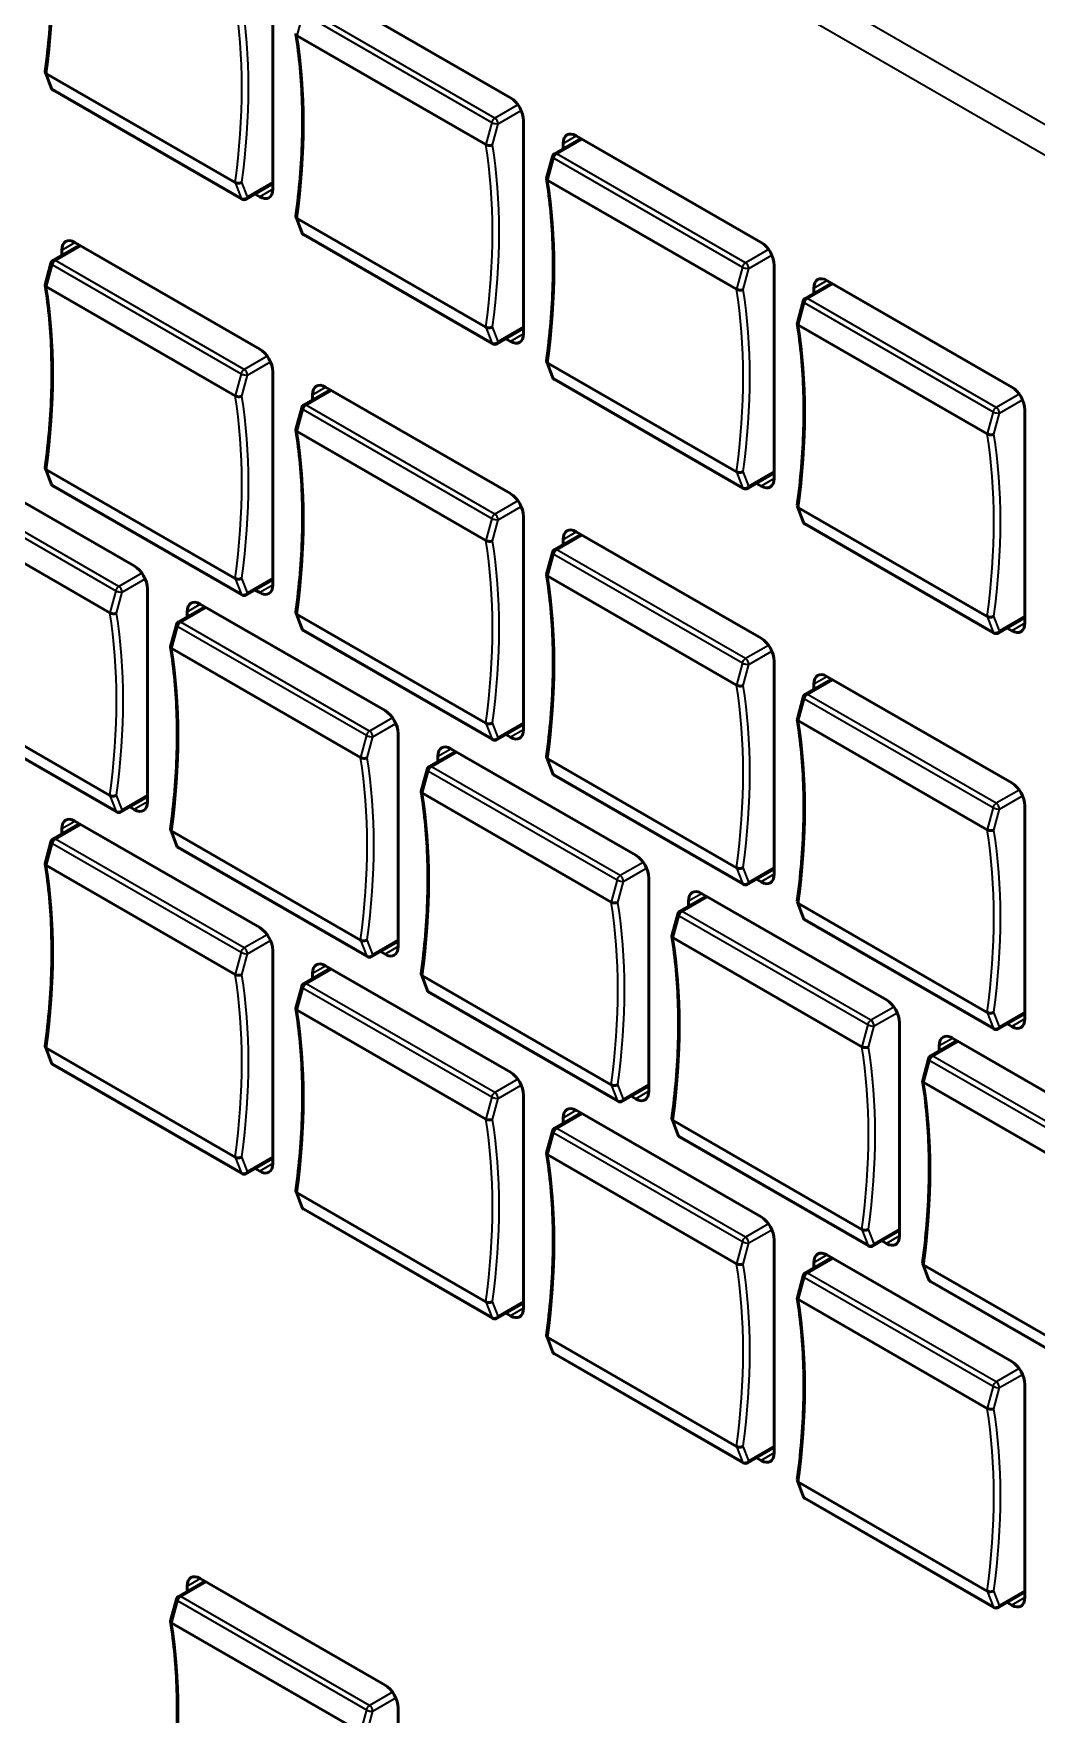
# Model space of a CAD drawing. Header units: millimetres. Extents: x 3103 to 5051, y 917 to 1856.
# Drawn here: x 3938.2 to 3992, y 1650.5 to 1740.6 of the extents above; entities that cross this region are included whole.
import ezdxf

# ---------------------------------------------------------------- set-up
doc = ezdxf.new("R2010")
doc.units = ezdxf.units.MM
doc.header["$LTSCALE"] = 1.8
doc.layers.add('외형선(ISO)', color=7, linetype='Continuous', lineweight=50)
doc.layers.add('좁은 외형선(ISO)', color=7, linetype='Continuous', lineweight=35)

msp = doc.modelspace()

# ---------------------------------------------------------------- linework, layer by layer
at = {"layer": '외형선(ISO)'}
for p, q in [((3951.059, 1743.708), (3951.059, 1732.277)), ((3953.887, 1742.891), (3963.787, 1737.176)), ((3952.367, 1740.503), (3962.479, 1734.665)), ((3939.176, 1737.711), (3938.867, 1738.533)), ((3949.044, 1732.624), (3938.932, 1738.462)), ((3949.397, 1731.744), (3939.285, 1737.582)), ((3964.494, 1735.951), (3964.494, 1724.52)), ((3967.322, 1735.135), (3977.222, 1729.419)), ((3967.567, 1734.993), (3966.155, 1734.178)), ((3966.615, 1734.443), (3966.615, 1734.726)), ((3965.733, 1732.86), (3966.038, 1734.025)), ((3951.059, 1732.56), (3949.647, 1731.744)), ((3965.802, 1732.746), (3975.914, 1726.908)), ((3950.352, 1731.869), (3950.107, 1732.01)), ((3952.611, 1729.954), (3952.302, 1730.776)), ((3962.479, 1724.867), (3952.367, 1730.705)), ((3962.832, 1723.988), (3952.72, 1729.826)), ((3940.697, 1729.278), (3939.285, 1728.462)), ((3939.745, 1728.728), (3939.745, 1729.011)), ((3940.452, 1729.419), (3950.352, 1723.704)), ((3938.863, 1727.144), (3939.168, 1728.309)), ((3977.929, 1728.194), (3977.929, 1716.763)), ((3938.932, 1727.031), (3949.044, 1721.193)), ((3981.002, 1727.236), (3979.59, 1726.421)), ((3980.05, 1726.687), (3980.05, 1726.97)), ((3980.757, 1727.378), (3990.657, 1721.662)), ((3979.168, 1725.103), (3979.473, 1726.268)), ((3964.494, 1724.803), (3963.082, 1723.988)), ((3963.787, 1724.112), (3963.542, 1724.253)), ((3979.237, 1724.99), (3989.349, 1719.152)), ((3951.059, 1722.479), (3951.059, 1711.048)), ((3966.046, 1722.197), (3965.737, 1723.019)), ((3975.914, 1717.11), (3965.802, 1722.948)), ((3954.132, 1721.521), (3952.72, 1720.706)), ((3953.887, 1721.662), (3963.787, 1715.947)), ((3976.267, 1716.231), (3966.155, 1722.069)), ((3953.18, 1720.971), (3953.18, 1721.254)), ((3952.298, 1719.388), (3952.603, 1720.553)), ((3991.364, 1720.438), (3991.364, 1709.007)), ((3952.367, 1719.274), (3962.479, 1713.436)), ((3933.735, 1717.784), (3943.634, 1712.069)), ((3939.176, 1716.482), (3938.867, 1717.304)), ((3949.044, 1711.395), (3938.932, 1717.233)), ((3977.929, 1717.046), (3976.517, 1716.231)), ((3949.397, 1710.516), (3939.285, 1716.353)), ((3977.222, 1716.355), (3976.977, 1716.497)), ((3932.214, 1715.396), (3942.326, 1709.558)), ((3979.481, 1714.441), (3979.172, 1715.262)), ((3989.349, 1709.354), (3979.237, 1715.192)), ((3964.494, 1714.722), (3964.494, 1703.291)), ((3989.702, 1708.474), (3979.59, 1714.312)), ((3967.567, 1713.764), (3966.155, 1712.949)), ((3966.615, 1713.215), (3966.615, 1713.497)), ((3967.322, 1713.906), (3977.222, 1708.19)), ((3965.733, 1711.631), (3966.038, 1712.796)), ((3944.341, 1710.844), (3944.341, 1699.413)), ((3951.059, 1711.331), (3949.647, 1710.516)), ((3950.352, 1710.64), (3950.107, 1710.781)), ((3965.802, 1711.517), (3975.914, 1705.679)), ((3947.415, 1709.886), (3946.003, 1709.071)), ((3947.17, 1710.027), (3957.069, 1704.312)), ((3945.58, 1707.753), (3945.886, 1708.918)), ((3946.463, 1709.336), (3946.463, 1709.619)), ((3952.611, 1708.725), (3952.302, 1709.547)), ((3962.479, 1703.638), (3952.367, 1709.476)), ((3991.364, 1709.29), (3989.952, 1708.474)), ((3962.832, 1702.759), (3952.72, 1708.597)), ((3990.657, 1708.598), (3990.412, 1708.74)), ((3945.649, 1707.639), (3955.761, 1701.801)), ((3977.929, 1706.965), (3977.929, 1695.535)), ((3942.326, 1699.76), (3932.214, 1705.598)), ((3981.002, 1706.008), (3979.59, 1705.192)), ((3980.05, 1705.458), (3980.05, 1705.741)), ((3980.757, 1706.149), (3990.657, 1700.434)), ((3942.679, 1698.88), (3932.568, 1704.718)), ((3979.168, 1703.874), (3979.473, 1705.039)), ((3964.494, 1703.574), (3963.082, 1702.759)), ((3979.237, 1703.761), (3989.349, 1697.923)), ((3957.776, 1703.087), (3957.776, 1691.656)), ((3963.787, 1702.883), (3963.542, 1703.024)), ((3960.85, 1702.129), (3959.438, 1701.314)), ((3959.898, 1701.58), (3959.898, 1701.862)), ((3960.605, 1702.271), (3970.504, 1696.555)), ((3966.046, 1700.968), (3965.737, 1701.79)), ((3975.914, 1695.882), (3965.802, 1701.719)), ((3959.015, 1699.996), (3959.321, 1701.161)), ((3976.267, 1695.002), (3966.155, 1700.84)), ((3959.084, 1699.882), (3969.196, 1694.044)), ((3944.341, 1699.696), (3942.929, 1698.88)), ((3943.634, 1699.005), (3943.389, 1699.146)), ((3991.364, 1699.209), (3991.364, 1687.778)), ((3940.697, 1698.251), (3939.285, 1697.436)), ((3940.452, 1698.392), (3950.352, 1692.677)), ((3938.863, 1696.118), (3939.168, 1697.282)), ((3939.745, 1697.701), (3939.745, 1697.984)), ((3945.894, 1697.09), (3945.584, 1697.912)), ((3955.761, 1692.003), (3945.649, 1697.841)), ((3956.114, 1691.124), (3946.003, 1696.962)), ((3938.932, 1696.004), (3949.044, 1690.166)), ((3977.929, 1695.817), (3976.517, 1695.002)), ((3971.211, 1695.33), (3971.211, 1683.899)), ((3974.04, 1694.514), (3983.939, 1688.798)), ((3977.222, 1695.126), (3976.977, 1695.268)), ((3974.285, 1694.372), (3972.873, 1693.557)), ((3973.333, 1693.823), (3973.333, 1694.106)), ((3979.481, 1693.212), (3979.172, 1694.034)), ((3989.349, 1688.125), (3979.237, 1693.963)), ((3972.45, 1692.239), (3972.756, 1693.404)), ((3989.702, 1687.245), (3979.59, 1693.083)), ((3957.776, 1691.939), (3956.364, 1691.124)), ((3972.52, 1692.126), (3982.631, 1686.288)), ((3951.059, 1691.452), (3951.059, 1680.021)), ((3957.069, 1691.248), (3956.824, 1691.389)), ((3954.132, 1690.494), (3952.72, 1689.679)), ((3953.18, 1689.944), (3953.18, 1690.227)), ((3953.887, 1690.636), (3963.787, 1684.92)), ((3959.329, 1689.333), (3959.019, 1690.155)), ((3969.196, 1684.246), (3959.084, 1690.084)), ((3952.298, 1688.361), (3952.603, 1689.526)), ((3969.549, 1683.367), (3959.438, 1689.205)), ((3952.367, 1688.247), (3962.479, 1682.409)), ((3984.646, 1687.574), (3984.646, 1676.143)), ((3991.364, 1688.061), (3989.952, 1687.245)), ((3990.657, 1687.37), (3990.412, 1687.511)), ((3987.72, 1686.616), (3986.308, 1685.8)), ((3986.768, 1686.066), (3986.768, 1686.349)), ((3987.475, 1686.757), (3997.374, 1681.042)), ((3939.176, 1685.455), (3938.867, 1686.277)), ((3949.044, 1680.368), (3938.932, 1686.206)), ((3985.885, 1684.482), (3986.191, 1685.647)), ((3949.397, 1679.489), (3939.285, 1685.327)), ((3964.494, 1683.695), (3964.494, 1672.264)), ((3971.211, 1684.182), (3969.799, 1683.367)), ((3970.504, 1683.491), (3970.259, 1683.633)), ((3985.955, 1684.369), (3996.066, 1678.531)), ((3967.567, 1682.737), (3966.155, 1681.922)), ((3967.322, 1682.879), (3977.222, 1677.163)), ((3966.615, 1682.188), (3966.615, 1682.471)), ((3972.764, 1681.577), (3972.454, 1682.398)), ((3982.631, 1676.49), (3972.52, 1682.328)), ((3965.733, 1680.604), (3966.038, 1681.769)), ((3982.984, 1675.61), (3972.873, 1681.448)), ((3951.059, 1680.304), (3949.647, 1679.489)), ((3965.802, 1680.491), (3975.914, 1674.653)), ((3950.352, 1679.613), (3950.107, 1679.754)), ((3952.611, 1677.698), (3952.302, 1678.52)), ((3962.479, 1672.611), (3952.367, 1678.449)), ((3962.832, 1671.732), (3952.72, 1677.57)), ((3984.646, 1676.426), (3983.234, 1675.61)), ((3977.929, 1675.939), (3977.929, 1664.508)), ((3983.939, 1675.734), (3983.694, 1675.876)), ((3981.002, 1674.981), (3979.59, 1674.165)), ((3980.05, 1674.431), (3980.05, 1674.714)), ((3980.757, 1675.122), (3990.657, 1669.407)), ((3986.199, 1673.82), (3985.889, 1674.642)), ((3979.168, 1672.847), (3979.473, 1674.012)), ((3996.066, 1668.733), (3985.955, 1674.571)), ((3996.419, 1667.854), (3986.308, 1673.692)), ((3964.494, 1672.547), (3963.082, 1671.732)), ((3963.787, 1671.856), (3963.542, 1671.998)), ((3979.237, 1672.734), (3989.349, 1666.896)), ((3966.046, 1669.942), (3965.737, 1670.763)), ((3975.914, 1664.855), (3965.802, 1670.693)), ((3976.267, 1663.975), (3966.155, 1669.813)), ((3991.364, 1668.182), (3991.364, 1656.751)), ((3977.929, 1664.791), (3976.517, 1663.975)), ((3977.222, 1664.099), (3976.977, 1664.241)), ((3979.481, 1662.185), (3979.172, 1663.007)), ((3989.349, 1657.098), (3979.237, 1662.936)), ((3989.702, 1656.219), (3979.59, 1662.056)), ((3947.415, 1657.63), (3946.003, 1656.815)), ((3947.17, 1657.772), (3957.069, 1652.056)), ((3945.58, 1655.497), (3945.886, 1656.662)), ((3946.463, 1657.08), (3946.463, 1657.363)), ((3991.364, 1657.034), (3989.952, 1656.219)), ((3990.657, 1656.343), (3990.412, 1656.484)), ((3945.649, 1655.383), (3955.761, 1649.545)), ((3957.776, 1650.831), (3957.776, 1639.4))]:
    msp.add_line(p, q, dxfattribs=at)
for centre, start, end in [((3939.41, 1737.799), 200.633, 240), ((3966.28, 1733.961), 120, 165.29534), ((3949.522, 1731.961), 240, 300), ((3952.845, 1730.042), 200.633, 240), ((3939.41, 1728.246), 120, 165.29534), ((3979.715, 1726.205), 120, 165.29534), ((3962.957, 1724.204), 240, 300), ((3966.28, 1722.285), 200.633, 240), ((3952.845, 1720.489), 120, 165.29534), ((3939.41, 1716.57), 200.633, 240), ((3976.392, 1716.448), 240, 300), ((3979.715, 1714.529), 200.633, 240), ((3966.28, 1712.732), 120, 165.29534), ((3949.522, 1710.732), 240, 300), ((3946.128, 1708.854), 120, 165.29534), ((3952.845, 1708.813), 200.633, 240), ((3989.827, 1708.691), 240, 300), ((3979.715, 1704.976), 120, 165.29534), ((3962.957, 1702.975), 240, 300), ((3959.563, 1701.097), 120, 165.29534), ((3966.28, 1701.057), 200.633, 240), ((3942.804, 1699.097), 240, 300), ((3939.41, 1697.219), 120, 165.29534), ((3946.128, 1697.178), 200.633, 240), ((3976.392, 1695.219), 240, 300), ((3972.998, 1693.341), 120, 165.29534), ((3979.715, 1693.3), 200.633, 240), ((3956.239, 1691.34), 240, 300), ((3952.845, 1689.462), 120, 165.29534), ((3959.563, 1689.421), 200.633, 240), ((3989.827, 1687.462), 240, 300), ((3939.41, 1685.543), 200.633, 240), ((3986.433, 1685.584), 120, 165.29534), ((3969.674, 1683.584), 240, 300), ((3966.28, 1681.706), 120, 165.29534), ((3972.998, 1681.665), 200.633, 240), ((3949.522, 1679.705), 240, 300), ((3952.845, 1677.786), 200.633, 240), ((3983.109, 1675.827), 240, 300), ((3979.715, 1673.949), 120, 165.29534), ((3986.433, 1673.908), 200.633, 240), ((3962.957, 1671.948), 240, 300), ((3966.28, 1670.03), 200.633, 240), ((3976.392, 1664.192), 240, 300), ((3979.715, 1662.273), 200.633, 240), ((3946.128, 1656.598), 120, 165.29534), ((3989.827, 1656.435), 240, 300)]:
    msp.add_arc(centre, 0.25, start, end, dxfattribs=at)
for centre, major_axis, ratio, start_param, end_param in [((3952.549, 1740.589), (-0.253, 0.013), 0.524877, 6.173838, 7.080849), ((3939.114, 1738.586), (-0.253, -0.029), 0.623662, 6.127199, 6.982922), ((3963.787, 1736.359), (-0.5, 0.866), 0.57735, 3.926991, 5.497787), ((3967.322, 1734.318), (-0.5, 0.866), 0.57735, 5.497787, 7.068583), ((3962.661, 1734.751), (-0.254, 0.013), 0.524375, 0.797221, 2.36824), ((3949.226, 1732.748), (-0.253, -0.029), 0.623673, 0.699798, 2.270817), ((3965.984, 1732.833), (-0.253, 0.013), 0.524877, 6.173838, 7.080849), ((3950.352, 1732.685), (0.5, -0.866), 0.57735, 5.497787, 7.068583), ((3952.549, 1730.829), (-0.253, -0.029), 0.623662, 6.127199, 6.982922), ((3940.452, 1728.603), (-0.5, 0.866), 0.57735, 5.497787, 7.068583), ((3977.222, 1728.603), (-0.5, 0.866), 0.57735, 3.926991, 5.497787), ((3939.114, 1727.117), (-0.253, 0.013), 0.524877, 6.173838, 7.080849), ((3976.096, 1726.995), (-0.254, 0.013), 0.524375, 0.797221, 2.36824), ((3980.757, 1726.561), (-0.5, 0.866), 0.57735, 5.497787, 7.068583), ((3979.419, 1725.076), (-0.253, 0.013), 0.524877, 6.173838, 7.080849), ((3962.661, 1724.991), (-0.253, -0.029), 0.623673, 0.699798, 2.270817), ((3963.787, 1724.928), (0.5, -0.866), 0.57735, 5.497787, 7.068583), ((3950.352, 1722.887), (-0.5, 0.866), 0.57735, 3.926991, 5.497787), ((3965.984, 1723.072), (-0.253, -0.029), 0.623662, 6.127199, 6.982922), ((3953.887, 1720.846), (-0.5, 0.866), 0.57735, 5.497787, 7.068583), ((3990.657, 1720.846), (-0.5, 0.866), 0.57735, 3.926991, 5.497787), ((3949.226, 1721.279), (-0.254, 0.013), 0.524375, 0.797221, 2.36824), ((3952.549, 1719.36), (-0.253, 0.013), 0.524877, 6.173838, 7.080849), ((3989.531, 1719.238), (-0.254, 0.013), 0.524375, 0.797221, 2.36824), ((3939.114, 1717.357), (-0.253, -0.029), 0.623662, 6.127199, 6.982922), ((3976.096, 1717.234), (-0.253, -0.029), 0.623673, 0.699798, 2.270817), ((3977.222, 1717.172), (0.5, -0.866), 0.57735, 5.497787, 7.068583), ((3963.787, 1715.13), (-0.5, 0.866), 0.57735, 3.926991, 5.497787), ((3979.419, 1715.315), (-0.253, -0.029), 0.623662, 6.127199, 6.982922), ((3962.661, 1713.522), (-0.254, 0.013), 0.524375, 0.797221, 2.36824), ((3967.322, 1713.089), (-0.5, 0.866), 0.57735, 5.497787, 7.068583), ((3943.634, 1711.252), (-0.5, 0.866), 0.57735, 3.926991, 5.497787), ((3965.984, 1711.604), (-0.253, 0.013), 0.524877, 6.173838, 7.080849), ((3949.226, 1711.519), (-0.253, -0.029), 0.623673, 0.699798, 2.270817), ((3950.352, 1711.456), (0.5, -0.866), 0.57735, 5.497787, 7.068583), ((3947.17, 1709.211), (-0.5, 0.866), 0.57735, 5.497787, 7.068583), ((3942.508, 1709.644), (-0.254, 0.013), 0.524375, 0.797221, 2.36824), ((3952.549, 1709.6), (-0.253, -0.029), 0.623662, 6.127199, 6.982922), ((3989.531, 1709.477), (-0.253, -0.029), 0.623673, 0.699798, 2.270817), ((3990.657, 1709.415), (0.5, -0.866), 0.57735, 5.497787, 7.068583), ((3977.222, 1707.374), (-0.5, 0.866), 0.57735, 3.926991, 5.497787), ((3945.831, 1707.725), (-0.253, 0.013), 0.524877, 6.173838, 7.080849), ((3980.757, 1705.332), (-0.5, 0.866), 0.57735, 5.497787, 7.068583), ((3976.096, 1705.766), (-0.254, 0.013), 0.524375, 0.797221, 2.36824), ((3957.069, 1703.495), (-0.5, 0.866), 0.57735, 3.926991, 5.497787), ((3962.661, 1703.762), (-0.253, -0.029), 0.623673, 0.699798, 2.270817), ((3979.419, 1703.847), (-0.253, 0.013), 0.524877, 6.173838, 7.080849), ((3963.787, 1703.699), (0.5, -0.866), 0.57735, 5.497787, 7.068583), ((3955.943, 1701.887), (-0.254, 0.013), 0.524375, 0.797221, 2.36824), ((3960.605, 1701.454), (-0.5, 0.866), 0.57735, 5.497787, 7.068583), ((3965.984, 1701.843), (-0.253, -0.029), 0.623662, 6.127199, 6.982922), ((3959.266, 1699.969), (-0.253, 0.013), 0.524877, 6.173838, 7.080849), ((3990.657, 1699.617), (-0.5, 0.866), 0.57735, 3.926991, 5.497787), ((3942.508, 1699.884), (-0.253, -0.029), 0.623673, 0.699798, 2.270817), ((3943.634, 1699.821), (0.5, -0.866), 0.57735, 5.497787, 7.068583), ((3940.452, 1697.576), (-0.5, 0.866), 0.57735, 5.497787, 7.068583), ((3945.831, 1697.965), (-0.253, -0.029), 0.623662, 6.127199, 6.982922), ((3989.531, 1698.009), (-0.254, 0.013), 0.524375, 0.797221, 2.36824), ((3970.504, 1695.739), (-0.5, 0.866), 0.57735, 3.926991, 5.497787), ((3939.114, 1696.09), (-0.253, 0.013), 0.524877, 6.173838, 7.080849), ((3976.096, 1696.005), (-0.253, -0.029), 0.623673, 0.699798, 2.270817), ((3977.222, 1695.943), (0.5, -0.866), 0.57735, 5.497787, 7.068583), ((3974.04, 1693.697), (-0.5, 0.866), 0.57735, 5.497787, 7.068583), ((3969.378, 1694.131), (-0.254, 0.013), 0.524375, 0.797221, 2.36824), ((3979.419, 1694.087), (-0.253, -0.029), 0.623662, 6.127199, 6.982922), ((3950.352, 1691.86), (-0.5, 0.866), 0.57735, 3.926991, 5.497787), ((3955.943, 1692.127), (-0.253, -0.029), 0.623673, 0.699798, 2.270817), ((3972.701, 1692.212), (-0.253, 0.013), 0.524877, 6.173838, 7.080849), ((3957.069, 1692.064), (0.5, -0.866), 0.57735, 5.497787, 7.068583), ((3949.226, 1690.252), (-0.254, 0.013), 0.524375, 0.797221, 2.36824), ((3953.887, 1689.819), (-0.5, 0.866), 0.57735, 5.497787, 7.068583), ((3959.266, 1690.208), (-0.253, -0.029), 0.623662, 6.127199, 6.982922), ((3952.549, 1688.334), (-0.253, 0.013), 0.524877, 6.173838, 7.080849), ((3983.939, 1687.982), (-0.5, 0.866), 0.57735, 3.926991, 5.497787), ((3989.531, 1688.249), (-0.253, -0.029), 0.623673, 0.699798, 2.270817), ((3990.657, 1688.186), (0.5, -0.866), 0.57735, 5.497787, 7.068583), ((3987.475, 1685.941), (-0.5, 0.866), 0.57735, 5.497787, 7.068583), ((3939.114, 1686.33), (-0.253, -0.029), 0.623662, 6.127199, 6.982922), ((3982.813, 1686.374), (-0.254, 0.013), 0.524375, 0.797221, 2.36824), ((3963.787, 1684.104), (-0.5, 0.866), 0.57735, 3.926991, 5.497787), ((3969.378, 1684.37), (-0.253, -0.029), 0.623673, 0.699798, 2.270817), ((3970.504, 1684.308), (0.5, -0.866), 0.57735, 5.497787, 7.068583), ((3986.136, 1684.455), (-0.253, 0.013), 0.524877, 6.173838, 7.080849), ((3967.322, 1682.062), (-0.5, 0.866), 0.57735, 5.497787, 7.068583), ((3962.661, 1682.496), (-0.254, 0.013), 0.524375, 0.797221, 2.36824), ((3972.701, 1682.451), (-0.253, -0.029), 0.623662, 6.127199, 6.982922), ((3949.226, 1680.492), (-0.253, -0.029), 0.623673, 0.699798, 2.270817), ((3950.352, 1680.429), (0.5, -0.866), 0.57735, 5.497787, 7.068583), ((3965.984, 1680.577), (-0.253, 0.013), 0.524877, 6.173838, 7.080849), ((3952.549, 1678.573), (-0.253, -0.029), 0.623662, 6.127199, 6.982922), ((3977.222, 1676.347), (-0.5, 0.866), 0.57735, 3.926991, 5.497787), ((3982.813, 1676.613), (-0.253, -0.029), 0.623673, 0.699798, 2.270817), ((3983.939, 1676.551), (0.5, -0.866), 0.57735, 5.497787, 7.068583), ((3976.096, 1674.739), (-0.254, 0.013), 0.524375, 0.797221, 2.36824), ((3980.757, 1674.306), (-0.5, 0.866), 0.57735, 5.497787, 7.068583), ((3986.136, 1674.695), (-0.253, -0.029), 0.623662, 6.127199, 6.982922), ((3979.419, 1672.82), (-0.253, 0.013), 0.524877, 6.173838, 7.080849), ((3962.661, 1672.735), (-0.253, -0.029), 0.623673, 0.699798, 2.270817), ((3963.787, 1672.673), (0.5, -0.866), 0.57735, 5.497787, 7.068583), ((3965.984, 1670.816), (-0.253, -0.029), 0.623662, 6.127199, 6.982922), ((3990.657, 1668.59), (-0.5, 0.866), 0.57735, 3.926991, 5.497787), ((3989.531, 1666.982), (-0.254, 0.013), 0.524375, 0.797221, 2.36824), ((3976.096, 1664.978), (-0.253, -0.029), 0.623673, 0.699798, 2.270817), ((3977.222, 1664.916), (0.5, -0.866), 0.57735, 5.497787, 7.068583), ((3979.419, 1663.06), (-0.253, -0.029), 0.623662, 6.127199, 6.982922), ((3947.17, 1656.955), (-0.5, 0.866), 0.57735, 5.497787, 7.068583), ((3989.531, 1657.222), (-0.253, -0.029), 0.623673, 0.699798, 2.270817), ((3990.657, 1657.159), (0.5, -0.866), 0.57735, 5.497787, 7.068583), ((3945.831, 1655.47), (-0.253, 0.013), 0.524877, 6.173838, 7.080849), ((3957.069, 1651.24), (-0.5, 0.866), 0.57735, 3.926991, 5.497787)]:
    msp.add_ellipse(centre, major_axis=major_axis, ratio=ratio, start_param=start_param, end_param=end_param, dxfattribs=at)
for points in [[(3938.861, 1738.581), (3938.955, 1739.281), (3939.03, 1739.974), (3939.142, 1741.342), (3939.18, 1742.017), (3939.217, 1743.346), (3939.217, 1744), (3939.179, 1745.285), (3939.142, 1745.916), (3939.029, 1747.15), (3938.954, 1747.755), (3938.861, 1748.344)], [(3952.296, 1730.825), (3952.39, 1731.525), (3952.465, 1732.217), (3952.577, 1733.585), (3952.615, 1734.26), (3952.652, 1735.589), (3952.652, 1736.243), (3952.614, 1737.528), (3952.577, 1738.159), (3952.464, 1739.394), (3952.389, 1739.998), (3952.296, 1740.587)], [(3965.731, 1723.068), (3965.825, 1723.768), (3965.9, 1724.461), (3966.012, 1725.828), (3966.05, 1726.503), (3966.087, 1727.832), (3966.087, 1728.487), (3966.049, 1729.771), (3966.012, 1730.402), (3965.899, 1731.637), (3965.824, 1732.241), (3965.731, 1732.831)], [(3938.861, 1717.353), (3938.955, 1718.052), (3939.03, 1718.745), (3939.142, 1720.113), (3939.18, 1720.788), (3939.217, 1722.117), (3939.217, 1722.771), (3939.179, 1724.056), (3939.142, 1724.687), (3939.029, 1725.921), (3938.954, 1726.526), (3938.861, 1727.115)], [(3979.166, 1715.311), (3979.26, 1716.011), (3979.335, 1716.704), (3979.447, 1718.071), (3979.485, 1718.746), (3979.522, 1720.076), (3979.522, 1720.73), (3979.484, 1722.015), (3979.447, 1722.645), (3979.334, 1723.88), (3979.259, 1724.484), (3979.166, 1725.074)], [(3952.296, 1709.596), (3952.39, 1710.296), (3952.465, 1710.988), (3952.577, 1712.356), (3952.615, 1713.031), (3952.652, 1714.36), (3952.652, 1715.014), (3952.614, 1716.299), (3952.577, 1716.93), (3952.464, 1718.165), (3952.389, 1718.769), (3952.296, 1719.359)], [(3965.731, 1701.839), (3965.825, 1702.539), (3965.9, 1703.232), (3966.012, 1704.599), (3966.05, 1705.274), (3966.087, 1706.603), (3966.087, 1707.258), (3966.049, 1708.543), (3966.012, 1709.173), (3965.899, 1710.408), (3965.824, 1711.012), (3965.731, 1711.602)], [(3945.579, 1697.961), (3945.672, 1698.661), (3945.747, 1699.353), (3945.86, 1700.721), (3945.897, 1701.396), (3945.935, 1702.725), (3945.934, 1703.379), (3945.897, 1704.664), (3945.859, 1705.295), (3945.747, 1706.53), (3945.672, 1707.134), (3945.579, 1707.723)], [(3979.166, 1694.082), (3979.26, 1694.782), (3979.335, 1695.475), (3979.447, 1696.843), (3979.485, 1697.517), (3979.522, 1698.847), (3979.522, 1699.501), (3979.484, 1700.786), (3979.447, 1701.416), (3979.334, 1702.651), (3979.259, 1703.255), (3979.166, 1703.845)], [(3959.014, 1690.204), (3959.107, 1690.904), (3959.182, 1691.597), (3959.295, 1692.964), (3959.332, 1693.639), (3959.37, 1694.968), (3959.369, 1695.623), (3959.332, 1696.907), (3959.294, 1697.538), (3959.182, 1698.773), (3959.107, 1699.377), (3959.014, 1699.967)], [(3938.861, 1686.326), (3938.955, 1687.026), (3939.03, 1687.718), (3939.142, 1689.086), (3939.18, 1689.761), (3939.217, 1691.09), (3939.217, 1691.744), (3939.179, 1693.029), (3939.142, 1693.66), (3939.029, 1694.895), (3938.954, 1695.499), (3938.861, 1696.088)], [(3972.449, 1682.447), (3972.542, 1683.147), (3972.617, 1683.84), (3972.73, 1685.207), (3972.767, 1685.882), (3972.805, 1687.212), (3972.805, 1687.866), (3972.767, 1689.151), (3972.729, 1689.781), (3972.617, 1691.016), (3972.542, 1691.62), (3972.449, 1692.21)], [(3952.296, 1678.569), (3952.39, 1679.269), (3952.465, 1679.962), (3952.577, 1681.329), (3952.615, 1682.004), (3952.652, 1683.333), (3952.652, 1683.987), (3952.614, 1685.272), (3952.577, 1685.903), (3952.464, 1687.138), (3952.389, 1687.742), (3952.296, 1688.332)], [(3985.884, 1674.691), (3985.977, 1675.391), (3986.052, 1676.083), (3986.165, 1677.451), (3986.202, 1678.126), (3986.24, 1679.455), (3986.24, 1680.109), (3986.202, 1681.394), (3986.164, 1682.025), (3986.052, 1683.26), (3985.977, 1683.864), (3985.884, 1684.453)], [(3965.731, 1670.812), (3965.825, 1671.512), (3965.9, 1672.205), (3966.012, 1673.572), (3966.05, 1674.247), (3966.087, 1675.577), (3966.087, 1676.231), (3966.049, 1677.516), (3966.012, 1678.146), (3965.899, 1679.381), (3965.824, 1679.985), (3965.731, 1680.575)], [(3979.166, 1663.056), (3979.26, 1663.755), (3979.335, 1664.448), (3979.447, 1665.816), (3979.485, 1666.491), (3979.522, 1667.82), (3979.522, 1668.474), (3979.484, 1669.759), (3979.447, 1670.39), (3979.334, 1671.624), (3979.259, 1672.229), (3979.166, 1672.818)], [(3945.579, 1645.705), (3945.672, 1646.405), (3945.747, 1647.098), (3945.86, 1648.465), (3945.897, 1649.14), (3945.935, 1650.469), (3945.934, 1651.124), (3945.897, 1652.408), (3945.859, 1653.039), (3945.747, 1654.274), (3945.672, 1654.878), (3945.579, 1655.468)]]:
    msp.add_open_spline(points, degree=3, knots=[1.4051307, 1.4051307, 1.4051307, 1.4051307, 1.4714389, 1.4714389, 1.5377471, 1.5377471, 1.6040552, 1.6040552, 1.6703634, 1.6703634, 1.7366716, 1.7366716, 1.7366716, 1.7366716], dxfattribs=at)
at = {"layer": '좁은 외형선(ISO)'}
for p, q in [((4104.147, 1671.244), (3900.501, 1788.819)), ((3899.794, 1787.595), (4103.44, 1670.019)), ((3952.367, 1740.503), (3952.679, 1741.691)), ((3952.679, 1741.691), (3962.79, 1735.853)), ((3962.957, 1736.084), (3952.845, 1741.922)), ((3939.244, 1737.634), (3938.932, 1738.462)), ((3949.355, 1731.796), (3939.244, 1737.634)), ((3964.19, 1736.797), (3962.957, 1736.084)), ((3963.134, 1735.778), (3964.367, 1736.49)), ((3962.79, 1735.853), (3962.479, 1734.665)), ((3962.837, 1734.649), (3963.134, 1735.778)), ((3966.615, 1734.726), (3967.322, 1735.135)), ((3966.28, 1734.166), (3967.64, 1734.951)), ((3976.392, 1728.328), (3966.28, 1734.166)), ((3965.802, 1732.746), (3966.114, 1733.934)), ((3966.114, 1733.934), (3976.225, 1728.096)), ((3949.044, 1732.624), (3949.355, 1731.796)), ((3949.698, 1731.859), (3949.402, 1732.646)), ((3951.059, 1732.644), (3949.698, 1731.859)), ((3951.059, 1732.277), (3950.352, 1731.869)), ((3952.679, 1729.877), (3952.367, 1730.705)), ((3962.79, 1724.039), (3952.679, 1729.877)), ((3939.41, 1728.45), (3940.77, 1729.235)), ((3939.745, 1729.011), (3940.452, 1729.419)), ((3977.626, 1729.04), (3976.392, 1728.328)), ((3976.569, 1728.021), (3977.802, 1728.734)), ((3938.932, 1727.031), (3939.244, 1728.218)), ((3939.244, 1728.218), (3949.355, 1722.38)), ((3949.522, 1722.612), (3939.41, 1728.45)), ((3976.225, 1728.096), (3975.914, 1726.908)), ((3976.272, 1726.893), (3976.569, 1728.021)), ((3979.715, 1726.409), (3981.076, 1727.194)), ((3980.05, 1726.97), (3980.757, 1727.378)), ((3979.237, 1724.99), (3979.549, 1726.177)), ((3979.549, 1726.177), (3989.66, 1720.339)), ((3989.827, 1720.571), (3979.715, 1726.409)), ((3962.479, 1724.867), (3962.79, 1724.039)), ((3963.134, 1724.102), (3962.837, 1724.889)), ((3964.494, 1724.888), (3963.134, 1724.102)), ((3964.494, 1724.52), (3963.787, 1724.112)), ((3950.755, 1723.324), (3949.522, 1722.612)), ((3949.355, 1722.38), (3949.044, 1721.193)), ((3949.698, 1722.306), (3950.932, 1723.018)), ((3966.114, 1722.121), (3965.802, 1722.948)), ((3949.402, 1721.177), (3949.698, 1722.306)), ((3952.845, 1720.693), (3954.205, 1721.479)), ((3953.18, 1721.254), (3953.887, 1721.662)), ((3976.225, 1716.283), (3966.114, 1722.121)), ((3962.957, 1714.855), (3952.845, 1720.693)), ((3991.061, 1721.283), (3989.827, 1720.571)), ((3990.004, 1720.265), (3991.237, 1720.977)), ((3952.367, 1719.274), (3952.679, 1720.462)), ((3952.679, 1720.462), (3962.79, 1714.624)), ((3989.66, 1720.339), (3989.349, 1719.152)), ((3989.707, 1719.136), (3990.004, 1720.265)), ((3939.244, 1716.405), (3938.932, 1717.233)), ((3975.914, 1717.11), (3976.225, 1716.283)), ((3976.569, 1716.345), (3976.272, 1717.132)), ((3977.929, 1717.131), (3976.569, 1716.345)), ((3932.526, 1716.583), (3942.638, 1710.745)), ((3942.804, 1710.977), (3932.693, 1716.815)), ((3949.355, 1710.567), (3939.244, 1716.405)), ((3977.929, 1716.763), (3977.222, 1716.355)), ((3964.19, 1715.568), (3962.957, 1714.855)), ((3963.134, 1714.549), (3964.367, 1715.261)), ((3979.549, 1714.364), (3979.237, 1715.192)), ((3962.79, 1714.624), (3962.479, 1713.436)), ((3962.837, 1713.42), (3963.134, 1714.549)), ((3989.66, 1708.526), (3979.549, 1714.364)), ((3966.28, 1712.937), (3967.64, 1713.722)), ((3966.615, 1713.497), (3967.322, 1713.906)), ((3965.802, 1711.517), (3966.114, 1712.705)), ((3966.114, 1712.705), (3976.225, 1706.867)), ((3976.392, 1707.099), (3966.28, 1712.937)), ((3944.038, 1711.689), (3942.804, 1710.977)), ((3942.638, 1710.745), (3942.326, 1709.558)), ((3942.685, 1709.542), (3942.981, 1710.671)), ((3942.981, 1710.671), (3944.215, 1711.383)), ((3949.044, 1711.395), (3949.355, 1710.567)), ((3949.698, 1710.63), (3949.402, 1711.417)), ((3951.059, 1711.415), (3949.698, 1710.63)), ((3951.059, 1711.048), (3950.352, 1710.64)), ((3946.128, 1709.058), (3947.488, 1709.844)), ((3946.463, 1709.619), (3947.17, 1710.027)), ((3956.239, 1703.22), (3946.128, 1709.058)), ((3952.679, 1708.649), (3952.367, 1709.476)), ((3989.349, 1709.354), (3989.66, 1708.526)), ((3990.004, 1708.589), (3989.707, 1709.375)), ((3991.364, 1709.374), (3990.004, 1708.589)), ((3991.364, 1709.007), (3990.657, 1708.598)), ((3945.649, 1707.639), (3945.961, 1708.827)), ((3945.961, 1708.827), (3956.073, 1702.989)), ((3962.79, 1702.811), (3952.679, 1708.649)), ((3977.626, 1707.811), (3976.392, 1707.099)), ((3976.569, 1706.792), (3977.802, 1707.505)), ((3976.225, 1706.867), (3975.914, 1705.679)), ((3976.272, 1705.664), (3976.569, 1706.792)), ((3979.715, 1705.18), (3981.076, 1705.965)), ((3980.05, 1705.741), (3980.757, 1706.149)), ((3942.638, 1698.932), (3932.526, 1704.77)), ((3979.237, 1703.761), (3979.549, 1704.948)), ((3979.549, 1704.948), (3989.66, 1699.11)), ((3989.827, 1699.342), (3979.715, 1705.18)), ((3957.473, 1703.933), (3956.239, 1703.22)), ((3956.416, 1702.914), (3957.65, 1703.626)), ((3962.479, 1703.638), (3962.79, 1702.811)), ((3963.134, 1702.873), (3962.837, 1703.66)), ((3964.494, 1703.659), (3963.134, 1702.873)), ((3956.073, 1702.989), (3955.761, 1701.801)), ((3956.12, 1701.785), (3956.416, 1702.914)), ((3964.494, 1703.291), (3963.787, 1702.883)), ((3959.563, 1701.302), (3960.923, 1702.087)), ((3959.898, 1701.862), (3960.605, 1702.271)), ((3966.114, 1700.892), (3965.802, 1701.719)), ((3959.084, 1699.882), (3959.396, 1701.07)), ((3959.396, 1701.07), (3969.508, 1695.232)), ((3969.674, 1695.464), (3959.563, 1701.302)), ((3976.225, 1695.054), (3966.114, 1700.892)), ((3991.061, 1700.054), (3989.827, 1699.342)), ((3942.326, 1699.76), (3942.638, 1698.932)), ((3942.981, 1698.995), (3942.685, 1699.782)), ((3944.341, 1699.78), (3942.981, 1698.995)), ((3944.341, 1699.413), (3943.634, 1699.005)), ((3989.66, 1699.11), (3989.349, 1697.923)), ((3989.707, 1697.907), (3990.004, 1699.036)), ((3990.004, 1699.036), (3991.237, 1699.748)), ((3939.41, 1697.423), (3940.77, 1698.209)), ((3939.745, 1697.984), (3940.452, 1698.392)), ((3938.932, 1696.004), (3939.244, 1697.192)), ((3939.244, 1697.192), (3949.355, 1691.354)), ((3949.522, 1691.585), (3939.41, 1697.423)), ((3945.961, 1697.013), (3945.649, 1697.841)), ((3956.073, 1691.175), (3945.961, 1697.013)), ((3970.908, 1696.176), (3969.674, 1695.464)), ((3969.851, 1695.157), (3971.085, 1695.87)), ((3975.914, 1695.882), (3976.225, 1695.054)), ((3976.569, 1695.117), (3976.272, 1695.903)), ((3977.929, 1695.902), (3976.569, 1695.117)), ((3977.929, 1695.535), (3977.222, 1695.126)), ((3969.508, 1695.232), (3969.196, 1694.044)), ((3969.555, 1694.029), (3969.851, 1695.157)), ((3973.333, 1694.106), (3974.04, 1694.514)), ((3972.998, 1693.545), (3974.358, 1694.33)), ((3983.109, 1687.707), (3972.998, 1693.545)), ((3979.549, 1693.135), (3979.237, 1693.963)), ((3972.52, 1692.126), (3972.831, 1693.313)), ((3972.831, 1693.313), (3982.943, 1687.475)), ((3989.66, 1687.297), (3979.549, 1693.135)), ((3950.755, 1692.298), (3949.522, 1691.585)), ((3949.698, 1691.279), (3950.932, 1691.991)), ((3955.761, 1692.003), (3956.073, 1691.175)), ((3956.416, 1691.238), (3956.12, 1692.025)), ((3957.776, 1692.024), (3956.416, 1691.238)), ((3949.355, 1691.354), (3949.044, 1690.166)), ((3949.402, 1690.15), (3949.698, 1691.279)), ((3957.776, 1691.656), (3957.069, 1691.248)), ((3952.845, 1689.666), (3954.205, 1690.452)), ((3953.18, 1690.227), (3953.887, 1690.636)), ((3959.396, 1689.257), (3959.084, 1690.084)), ((3952.367, 1688.247), (3952.679, 1689.435)), ((3952.679, 1689.435), (3962.79, 1683.597)), ((3962.957, 1683.828), (3952.845, 1689.666)), ((3969.508, 1683.419), (3959.396, 1689.257)), ((3984.343, 1688.419), (3983.109, 1687.707)), ((3990.004, 1687.36), (3989.707, 1688.147)), ((3991.364, 1688.145), (3990.004, 1687.36)), ((3982.943, 1687.475), (3982.631, 1686.288)), ((3982.99, 1686.272), (3983.286, 1687.401)), ((3983.286, 1687.401), (3984.52, 1688.113)), ((3989.349, 1688.125), (3989.66, 1687.297)), ((3991.364, 1687.778), (3990.657, 1687.37)), ((3986.433, 1685.788), (3987.793, 1686.573)), ((3986.768, 1686.349), (3987.475, 1686.757)), ((3939.244, 1685.378), (3938.932, 1686.206)), ((3985.955, 1684.369), (3986.266, 1685.556)), ((3986.266, 1685.556), (3996.378, 1679.719)), ((3996.544, 1679.95), (3986.433, 1685.788)), ((3949.355, 1679.54), (3939.244, 1685.378)), ((3964.19, 1684.541), (3962.957, 1683.828)), ((3963.134, 1683.522), (3964.367, 1684.235)), ((3969.196, 1684.246), (3969.508, 1683.419)), ((3969.851, 1683.481), (3969.555, 1684.268)), ((3971.211, 1684.267), (3969.851, 1683.481)), ((3971.211, 1683.899), (3970.504, 1683.491)), ((3962.79, 1683.597), (3962.479, 1682.409)), ((3962.837, 1682.394), (3963.134, 1683.522)), ((3966.615, 1682.471), (3967.322, 1682.879)), ((3966.28, 1681.91), (3967.64, 1682.695)), ((3976.392, 1676.072), (3966.28, 1681.91)), ((3972.831, 1681.5), (3972.52, 1682.328)), ((3965.802, 1680.491), (3966.114, 1681.678)), ((3966.114, 1681.678), (3976.225, 1675.84)), ((3982.943, 1675.662), (3972.831, 1681.5)), ((3949.044, 1680.368), (3949.355, 1679.54)), ((3949.698, 1679.603), (3949.402, 1680.39)), ((3951.059, 1680.389), (3949.698, 1679.603)), ((3951.059, 1680.021), (3950.352, 1679.613)), ((3952.679, 1677.622), (3952.367, 1678.449)), ((3962.79, 1671.784), (3952.679, 1677.622)), ((3977.626, 1676.784), (3976.392, 1676.072)), ((3976.569, 1675.766), (3977.802, 1676.478)), ((3982.631, 1676.49), (3982.943, 1675.662)), ((3983.286, 1675.725), (3982.99, 1676.511)), ((3984.646, 1676.51), (3983.286, 1675.725)), ((3976.225, 1675.84), (3975.914, 1674.653)), ((3976.272, 1674.637), (3976.569, 1675.766)), ((3984.646, 1676.143), (3983.939, 1675.734)), ((3979.715, 1674.153), (3981.076, 1674.938)), ((3980.05, 1674.714), (3980.757, 1675.122)), ((3979.237, 1672.734), (3979.549, 1673.921)), ((3979.549, 1673.921), (3989.66, 1668.083)), ((3989.827, 1668.315), (3979.715, 1674.153)), ((3986.266, 1673.743), (3985.955, 1674.571)), ((3996.378, 1667.905), (3986.266, 1673.743)), ((3962.479, 1672.611), (3962.79, 1671.784)), ((3963.134, 1671.846), (3962.837, 1672.633)), ((3964.494, 1672.632), (3963.134, 1671.846)), ((3964.494, 1672.264), (3963.787, 1671.856)), ((3966.114, 1669.865), (3965.802, 1670.693)), ((3976.225, 1664.027), (3966.114, 1669.865)), ((3991.061, 1669.027), (3989.827, 1668.315)), ((3990.004, 1668.009), (3991.237, 1668.721)), ((3989.66, 1668.083), (3989.349, 1666.896)), ((3989.707, 1666.88), (3990.004, 1668.009)), ((3975.914, 1664.855), (3976.225, 1664.027)), ((3976.569, 1664.09), (3976.272, 1664.876)), ((3977.929, 1664.875), (3976.569, 1664.09)), ((3977.929, 1664.508), (3977.222, 1664.099)), ((3979.549, 1662.108), (3979.237, 1662.936)), ((3989.66, 1656.27), (3979.549, 1662.108)), ((3946.128, 1656.802), (3947.488, 1657.588)), ((3946.463, 1657.363), (3947.17, 1657.772)), ((3956.239, 1650.965), (3946.128, 1656.802)), ((3989.349, 1657.098), (3989.66, 1656.27)), ((3990.004, 1656.333), (3989.707, 1657.12)), ((3991.364, 1657.118), (3990.004, 1656.333)), ((3991.364, 1656.751), (3990.657, 1656.343)), ((3945.649, 1655.383), (3945.961, 1656.571)), ((3945.961, 1656.571), (3956.073, 1650.733)), ((3957.473, 1651.677), (3956.239, 1650.965)), ((3956.416, 1650.658), (3957.65, 1651.371)), ((3956.073, 1650.733), (3955.761, 1649.545)), ((3956.12, 1649.53), (3956.416, 1650.658))]:
    msp.add_line(p, q, dxfattribs=at)
for centre, major_axis, ratio, start_param, end_param in [((3913.653, 1728.766), (18.125, 31.393), 0.57735, 5.331505, 5.66407), ((3923.765, 1722.928), (-18.125, -31.393), 0.57735, 2.189912, 2.522477), ((3923.941, 1722.826), (18.25, 31.61), 0.57735, 5.33329, 5.662284), ((3927.088, 1721.009), (18.125, 31.393), 0.57735, 5.331505, 5.66407), ((3939.41, 1737.799), (-0.234, -0.088), 0.737899, 0, 0.544385), ((3939.41, 1737.799), (-0.125, -0.217), 0.57735, 5.840811, 6.283185), ((3962.957, 1735.88), (0.125, 0.217), 0.57735, 0.785398, 2.013171), ((3962.957, 1735.88), (-0.125, 0.217), 0.57735, 3.926991, 5.497787), ((3962.957, 1735.88), (-0.242, 0.063), 0.349531, 0.906864, 2.477661), ((3937.2, 1715.171), (-18.125, -31.393), 0.57735, 2.189912, 2.522477), ((3937.376, 1715.069), (18.25, 31.61), 0.57735, 5.33329, 5.662284), ((3966.28, 1733.961), (-0.125, -0.217), 0.57735, 3.926991, 5.154763), ((3966.28, 1733.961), (-0.125, 0.217), 0.57735, 5.497787, 6.283185), ((3966.28, 1733.961), (-0.242, 0.063), 0.349531, 0, 0.906864), ((3940.523, 1713.253), (18.125, 31.393), 0.57735, 5.331505, 5.66407), ((3949.522, 1731.961), (0.234, 0.088), 0.737899, 3.685977, 5.256774), ((3949.522, 1731.961), (-0.125, -0.217), 0.57735, 5.840811, 6.283185), ((3949.522, 1731.961), (0.125, -0.217), 0.57735, 0, 0.785398), ((3952.845, 1730.042), (-0.234, -0.088), 0.737899, 0, 0.544385), ((3952.845, 1730.042), (-0.125, -0.217), 0.57735, 5.840811, 6.283185), ((3939.41, 1728.246), (-0.242, 0.063), 0.349531, 0, 0.906864), ((3939.41, 1728.246), (-0.125, -0.217), 0.57735, 3.926991, 5.154763), ((3939.41, 1728.246), (-0.125, 0.217), 0.57735, 5.497787, 6.283185), ((3976.392, 1728.123), (0.125, 0.217), 0.57735, 0.785398, 2.013171), ((3976.392, 1728.123), (-0.242, 0.063), 0.349531, 0.906864, 2.477661), ((3976.392, 1728.123), (-0.125, 0.217), 0.57735, 3.926991, 5.497787), ((3913.653, 1707.537), (18.125, 31.393), 0.57735, 5.331505, 5.66407), ((3950.635, 1707.415), (-18.125, -31.393), 0.57735, 2.189912, 2.522477), ((3950.811, 1707.312), (18.25, 31.61), 0.57735, 5.33329, 5.662284), ((3979.715, 1726.205), (-0.242, 0.063), 0.349531, 0, 0.906864), ((3979.715, 1726.205), (-0.125, -0.217), 0.57735, 3.926991, 5.154763), ((3979.715, 1726.205), (-0.125, 0.217), 0.57735, 5.497787, 6.283185), ((3953.958, 1705.496), (18.125, 31.393), 0.57735, 5.331505, 5.66407), ((3962.957, 1724.204), (0.234, 0.088), 0.737899, 3.685977, 5.256774), ((3962.957, 1724.204), (-0.125, -0.217), 0.57735, 5.840811, 6.283185), ((3962.957, 1724.204), (0.125, -0.217), 0.57735, 0, 0.785398), ((3949.522, 1722.408), (0.125, 0.217), 0.57735, 0.785398, 2.013171), ((3949.522, 1722.408), (-0.242, 0.063), 0.349531, 0.906864, 2.477661), ((3949.522, 1722.408), (-0.125, 0.217), 0.57735, 3.926991, 5.497787), ((3966.28, 1722.285), (-0.234, -0.088), 0.737899, 0, 0.544385), ((3966.28, 1722.285), (-0.125, -0.217), 0.57735, 5.840811, 6.283185), ((3923.765, 1701.699), (-18.125, -31.393), 0.57735, 2.189912, 2.522477), ((3923.941, 1701.597), (18.25, 31.61), 0.57735, 5.33329, 5.662284), ((3952.845, 1720.489), (-0.125, -0.217), 0.57735, 3.926991, 5.154763), ((3952.845, 1720.489), (-0.125, 0.217), 0.57735, 5.497787, 6.283185), ((3952.845, 1720.489), (-0.242, 0.063), 0.349531, 0, 0.906864), ((3989.827, 1720.367), (0.125, 0.217), 0.57735, 0.785398, 2.013171), ((3989.827, 1720.367), (-0.242, 0.063), 0.349531, 0.906864, 2.477661), ((3989.827, 1720.367), (-0.125, 0.217), 0.57735, 3.926991, 5.497787), ((3927.088, 1699.78), (18.125, 31.393), 0.57735, 5.331505, 5.66407), ((3964.07, 1699.658), (-18.125, -31.393), 0.57735, 2.189912, 2.522477), ((3964.246, 1699.556), (18.25, 31.61), 0.57735, 5.33329, 5.662284), ((3939.41, 1716.57), (-0.234, -0.088), 0.737899, 0, 0.544385), ((3939.41, 1716.57), (-0.125, -0.217), 0.57735, 5.840811, 6.283185), ((3976.392, 1716.448), (0.234, 0.088), 0.737899, 3.685977, 5.256774), ((3976.392, 1716.448), (-0.125, -0.217), 0.57735, 5.840811, 6.283185), ((3976.392, 1716.448), (0.125, -0.217), 0.57735, 0, 0.785398), ((3962.957, 1714.651), (0.125, 0.217), 0.57735, 0.785398, 2.013171), ((3962.957, 1714.651), (-0.242, 0.063), 0.349531, 0.906864, 2.477661), ((3962.957, 1714.651), (-0.125, 0.217), 0.57735, 3.926991, 5.497787), ((3979.715, 1714.529), (-0.234, -0.088), 0.737899, 0, 0.544385), ((3979.715, 1714.529), (-0.125, -0.217), 0.57735, 5.840811, 6.283185), ((3937.2, 1693.942), (-18.125, -31.393), 0.57735, 2.189912, 2.522477), ((3937.376, 1693.84), (18.25, 31.61), 0.57735, 5.33329, 5.662284), ((3966.28, 1712.732), (-0.242, 0.063), 0.349531, 0, 0.906864), ((3966.28, 1712.732), (-0.125, -0.217), 0.57735, 3.926991, 5.154763), ((3966.28, 1712.732), (-0.125, 0.217), 0.57735, 5.497787, 6.283185), ((3942.804, 1710.773), (0.125, 0.217), 0.57735, 0.785398, 2.013171), ((3942.804, 1710.773), (-0.242, 0.063), 0.349531, 0.906864, 2.477661), ((3942.804, 1710.773), (-0.125, 0.217), 0.57735, 3.926991, 5.497787), ((3940.523, 1692.024), (18.125, 31.393), 0.57735, 5.331505, 5.66407), ((3949.522, 1710.732), (0.234, 0.088), 0.737899, 3.685977, 5.256774), ((3949.522, 1710.732), (-0.125, -0.217), 0.57735, 5.840811, 6.283185), ((3949.522, 1710.732), (0.125, -0.217), 0.57735, 0, 0.785398), ((3917.047, 1690.064), (-18.125, -31.393), 0.57735, 2.189912, 2.522477), ((3917.224, 1689.962), (18.25, 31.61), 0.57735, 5.33329, 5.662284), ((3946.128, 1708.854), (-0.242, 0.063), 0.349531, 0, 0.906864), ((3946.128, 1708.854), (-0.125, -0.217), 0.57735, 3.926991, 5.154763), ((3946.128, 1708.854), (-0.125, 0.217), 0.57735, 5.497787, 6.283185), ((3952.845, 1708.813), (-0.234, -0.088), 0.737899, 0, 0.544385), ((3952.845, 1708.813), (-0.125, -0.217), 0.57735, 5.840811, 6.283185), ((3989.827, 1708.691), (0.234, 0.088), 0.737899, 3.685977, 5.256774), ((3989.827, 1708.691), (-0.125, -0.217), 0.57735, 5.840811, 6.283185), ((3989.827, 1708.691), (0.125, -0.217), 0.57735, 0, 0.785398), ((3920.37, 1688.145), (18.125, 31.393), 0.57735, 5.331505, 5.66407), ((3976.392, 1706.895), (0.125, 0.217), 0.57735, 0.785398, 2.013171), ((3976.392, 1706.895), (-0.125, 0.217), 0.57735, 3.926991, 5.497787), ((3976.392, 1706.895), (-0.242, 0.063), 0.349531, 0.906864, 2.477661), ((3950.635, 1686.186), (-18.125, -31.393), 0.57735, 2.189912, 2.522477), ((3950.811, 1686.084), (18.25, 31.61), 0.57735, 5.33329, 5.662284), ((3979.715, 1704.976), (-0.242, 0.063), 0.349531, 0, 0.906864), ((3979.715, 1704.976), (-0.125, -0.217), 0.57735, 3.926991, 5.154763), ((3979.715, 1704.976), (-0.125, 0.217), 0.57735, 5.497787, 6.283185), ((3953.958, 1684.267), (18.125, 31.393), 0.57735, 5.331505, 5.66407), ((3956.239, 1703.016), (0.125, 0.217), 0.57735, 0.785398, 2.013171), ((3956.239, 1703.016), (-0.242, 0.063), 0.349531, 0.906864, 2.477661), ((3956.239, 1703.016), (-0.125, 0.217), 0.57735, 3.926991, 5.497787), ((3962.957, 1702.975), (0.234, 0.088), 0.737899, 3.685977, 5.256774), ((3962.957, 1702.975), (-0.125, -0.217), 0.57735, 5.840811, 6.283185), ((3962.957, 1702.975), (0.125, -0.217), 0.57735, 0, 0.785398), ((3930.482, 1682.307), (-18.125, -31.393), 0.57735, 2.189912, 2.522477), ((3930.659, 1682.205), (18.25, 31.61), 0.57735, 5.33329, 5.662284), ((3959.563, 1701.097), (-0.242, 0.063), 0.349531, 0, 0.906864), ((3959.563, 1701.097), (-0.125, -0.217), 0.57735, 3.926991, 5.154763), ((3959.563, 1701.097), (-0.125, 0.217), 0.57735, 5.497787, 6.283185), ((3966.28, 1701.057), (-0.234, -0.088), 0.737899, 0, 0.544385), ((3966.28, 1701.057), (-0.125, -0.217), 0.57735, 5.840811, 6.283185), ((3933.805, 1680.389), (18.125, 31.393), 0.57735, 5.331505, 5.66407), ((3942.804, 1699.097), (0.234, 0.088), 0.737899, 3.685977, 5.256774), ((3942.804, 1699.097), (0.125, -0.217), 0.57735, 0, 0.785398), ((3989.827, 1699.138), (0.125, 0.217), 0.57735, 0.785398, 2.013171), ((3989.827, 1699.138), (-0.242, 0.063), 0.349531, 0.906864, 2.477661), ((3989.827, 1699.138), (-0.125, 0.217), 0.57735, 3.926991, 5.497787), ((3942.804, 1699.097), (-0.125, -0.217), 0.57735, 5.840811, 6.283185), ((3939.41, 1697.219), (-0.242, 0.063), 0.349531, 0, 0.906864), ((3939.41, 1697.219), (-0.125, -0.217), 0.57735, 3.926991, 5.154763), ((3939.41, 1697.219), (-0.125, 0.217), 0.57735, 5.497787, 6.283185), ((3964.07, 1678.429), (-18.125, -31.393), 0.57735, 2.189912, 2.522477), ((3964.246, 1678.327), (18.25, 31.61), 0.57735, 5.33329, 5.662284), ((3946.128, 1697.178), (-0.234, -0.088), 0.737899, 0, 0.544385), ((3946.128, 1697.178), (-0.125, -0.217), 0.57735, 5.840811, 6.283185), ((3913.653, 1676.51), (18.125, 31.393), 0.57735, 5.331505, 5.66407), ((3969.674, 1695.259), (0.125, 0.217), 0.57735, 0.785398, 2.013171), ((3969.674, 1695.259), (-0.125, 0.217), 0.57735, 3.926991, 5.497787), ((3969.674, 1695.259), (-0.242, 0.063), 0.349531, 0.906864, 2.477661), ((3976.392, 1695.219), (0.234, 0.088), 0.737899, 3.685977, 5.256774), ((3976.392, 1695.219), (-0.125, -0.217), 0.57735, 5.840811, 6.283185), ((3976.392, 1695.219), (0.125, -0.217), 0.57735, 0, 0.785398), ((3943.917, 1674.551), (-18.125, -31.393), 0.57735, 2.189912, 2.522477), ((3944.094, 1674.449), (18.25, 31.61), 0.57735, 5.33329, 5.662284), ((3972.998, 1693.341), (-0.125, -0.217), 0.57735, 3.926991, 5.154763), ((3972.998, 1693.341), (-0.125, 0.217), 0.57735, 5.497787, 6.283185), ((3972.998, 1693.341), (-0.242, 0.063), 0.349531, 0, 0.906864), ((3979.715, 1693.3), (-0.234, -0.088), 0.737899, 0, 0.544385), ((3979.715, 1693.3), (-0.125, -0.217), 0.57735, 5.840811, 6.283185), ((3947.24, 1672.632), (18.125, 31.393), 0.57735, 5.331505, 5.66407), ((3949.522, 1691.381), (0.125, 0.217), 0.57735, 0.785398, 2.013171), ((3949.522, 1691.381), (-0.242, 0.063), 0.349531, 0.906864, 2.477661), ((3949.522, 1691.381), (-0.125, 0.217), 0.57735, 3.926991, 5.497787), ((3956.239, 1691.34), (0.234, 0.088), 0.737899, 3.685977, 5.256774), ((3956.239, 1691.34), (-0.125, -0.217), 0.57735, 5.840811, 6.283185), ((3956.239, 1691.34), (0.125, -0.217), 0.57735, 0, 0.785398), ((3923.765, 1670.672), (-18.125, -31.393), 0.57735, 2.189912, 2.522477), ((3923.941, 1670.57), (18.25, 31.61), 0.57735, 5.33329, 5.662284), ((3952.845, 1689.462), (-0.242, 0.063), 0.349531, 0, 0.906864), ((3952.845, 1689.462), (-0.125, -0.217), 0.57735, 3.926991, 5.154763), ((3952.845, 1689.462), (-0.125, 0.217), 0.57735, 5.497787, 6.283185), ((3959.563, 1689.421), (-0.234, -0.088), 0.737899, 0, 0.544385), ((3959.563, 1689.421), (-0.125, -0.217), 0.57735, 5.840811, 6.283185), ((3927.088, 1668.753), (18.125, 31.393), 0.57735, 5.331505, 5.66407), ((3983.109, 1687.503), (0.125, 0.217), 0.57735, 0.785398, 2.013171), ((3983.109, 1687.503), (-0.242, 0.063), 0.349531, 0.906864, 2.477661), ((3983.109, 1687.503), (-0.125, 0.217), 0.57735, 3.926991, 5.497787), ((3989.827, 1687.462), (0.234, 0.088), 0.737899, 3.685977, 5.256774), ((3989.827, 1687.462), (-0.125, -0.217), 0.57735, 5.840811, 6.283185), ((3989.827, 1687.462), (0.125, -0.217), 0.57735, 0, 0.785398), ((3939.41, 1685.543), (-0.234, -0.088), 0.737899, 0, 0.544385), ((3957.352, 1666.794), (-18.125, -31.393), 0.57735, 2.189912, 2.522477), ((3957.529, 1666.692), (18.25, 31.61), 0.57735, 5.33329, 5.662284), ((3986.433, 1685.584), (-0.242, 0.063), 0.349531, 0, 0.906864), ((3986.433, 1685.584), (-0.125, -0.217), 0.57735, 3.926991, 5.154763), ((3986.433, 1685.584), (-0.125, 0.217), 0.57735, 5.497787, 6.283185), ((3939.41, 1685.543), (-0.125, -0.217), 0.57735, 5.840811, 6.283185), ((3962.957, 1683.624), (0.125, 0.217), 0.57735, 0.785398, 2.013171), ((3962.957, 1683.624), (-0.125, 0.217), 0.57735, 3.926991, 5.497787), ((3960.675, 1664.875), (18.125, 31.393), 0.57735, 5.331505, 5.66407), ((3962.957, 1683.624), (-0.242, 0.063), 0.349531, 0.906864, 2.477661), ((3969.674, 1683.584), (0.234, 0.088), 0.737899, 3.685977, 5.256774), ((3969.674, 1683.584), (-0.125, -0.217), 0.57735, 5.840811, 6.283185), ((3969.674, 1683.584), (0.125, -0.217), 0.57735, 0, 0.785398), ((3937.2, 1662.915), (-18.125, -31.393), 0.57735, 2.189912, 2.522477), ((3937.376, 1662.813), (18.25, 31.61), 0.57735, 5.33329, 5.662284), ((3966.28, 1681.706), (-0.125, -0.217), 0.57735, 3.926991, 5.154763), ((3966.28, 1681.706), (-0.125, 0.217), 0.57735, 5.497787, 6.283185), ((3966.28, 1681.706), (-0.242, 0.063), 0.349531, 0, 0.906864), ((3972.998, 1681.665), (-0.234, -0.088), 0.737899, 0, 0.544385), ((3972.998, 1681.665), (-0.125, -0.217), 0.57735, 5.840811, 6.283185), ((3940.523, 1660.997), (18.125, 31.393), 0.57735, 5.331505, 5.66407), ((3949.522, 1679.705), (0.234, 0.088), 0.737899, 3.685977, 5.256774), ((3949.522, 1679.705), (-0.125, -0.217), 0.57735, 5.840811, 6.283185), ((3949.522, 1679.705), (0.125, -0.217), 0.57735, 0, 0.785398), ((3952.845, 1677.786), (-0.234, -0.088), 0.737899, 0, 0.544385), ((3952.845, 1677.786), (-0.125, -0.217), 0.57735, 5.840811, 6.283185), ((3976.392, 1675.868), (0.125, 0.217), 0.57735, 0.785398, 2.013171), ((3976.392, 1675.868), (-0.242, 0.063), 0.349531, 0.906864, 2.477661), ((3976.392, 1675.868), (-0.125, 0.217), 0.57735, 3.926991, 5.497787), ((3983.109, 1675.827), (0.234, 0.088), 0.737899, 3.685977, 5.256774), ((3983.109, 1675.827), (-0.125, -0.217), 0.57735, 5.840811, 6.283185), ((3983.109, 1675.827), (0.125, -0.217), 0.57735, 0, 0.785398), ((3950.635, 1655.159), (-18.125, -31.393), 0.57735, 2.189912, 2.522477), ((3950.811, 1655.057), (18.25, 31.61), 0.57735, 5.33329, 5.662284), ((3979.715, 1673.949), (-0.242, 0.063), 0.349531, 0, 0.906864), ((3979.715, 1673.949), (-0.125, -0.217), 0.57735, 3.926991, 5.154763), ((3979.715, 1673.949), (-0.125, 0.217), 0.57735, 5.497787, 6.283185), ((3986.433, 1673.908), (-0.234, -0.088), 0.737899, 0, 0.544385), ((3986.433, 1673.908), (-0.125, -0.217), 0.57735, 5.840811, 6.283185), ((3953.958, 1653.24), (18.125, 31.393), 0.57735, 5.331505, 5.66407), ((3962.957, 1671.948), (0.234, 0.088), 0.737899, 3.685977, 5.256774), ((3962.957, 1671.948), (-0.125, -0.217), 0.57735, 5.840811, 6.283185), ((3962.957, 1671.948), (0.125, -0.217), 0.57735, 0, 0.785398), ((3966.28, 1670.03), (-0.234, -0.088), 0.737899, 0, 0.544385), ((3966.28, 1670.03), (-0.125, -0.217), 0.57735, 5.840811, 6.283185), ((3989.827, 1668.111), (0.125, 0.217), 0.57735, 0.785398, 2.013171), ((3989.827, 1668.111), (-0.125, 0.217), 0.57735, 3.926991, 5.497787), ((3989.827, 1668.111), (-0.242, 0.063), 0.349531, 0.906864, 2.477661), ((3964.07, 1647.402), (-18.125, -31.393), 0.57735, 2.189912, 2.522477), ((3964.246, 1647.3), (18.25, 31.61), 0.57735, 5.33329, 5.662284), ((3976.392, 1664.192), (0.234, 0.088), 0.737899, 3.685977, 5.256774), ((3976.392, 1664.192), (-0.125, -0.217), 0.57735, 5.840811, 6.283185), ((3976.392, 1664.192), (0.125, -0.217), 0.57735, 0, 0.785398), ((3979.715, 1662.273), (-0.234, -0.088), 0.737899, 0, 0.544385), ((3979.715, 1662.273), (-0.125, -0.217), 0.57735, 5.840811, 6.283185), ((3946.128, 1656.598), (-0.242, 0.063), 0.349531, 0, 0.906864), ((3946.128, 1656.598), (-0.125, -0.217), 0.57735, 3.926991, 5.154763), ((3946.128, 1656.598), (-0.125, 0.217), 0.57735, 5.497787, 6.283185), ((3989.827, 1656.435), (0.234, 0.088), 0.737899, 3.685977, 5.256774), ((3989.827, 1656.435), (-0.125, -0.217), 0.57735, 5.840811, 6.283185), ((3989.827, 1656.435), (0.125, -0.217), 0.57735, 0, 0.785398), ((3920.37, 1635.889), (18.125, 31.393), 0.57735, 5.331505, 5.66407), ((3956.239, 1650.76), (0.125, 0.217), 0.57735, 0.785398, 2.013171), ((3956.239, 1650.76), (-0.242, 0.063), 0.349531, 0.906864, 2.477661), ((3956.239, 1650.76), (-0.125, 0.217), 0.57735, 3.926991, 5.497787)]:
    msp.add_ellipse(centre, major_axis=major_axis, ratio=ratio, start_param=start_param, end_param=end_param, dxfattribs=at)

doc.saveas('drawing.dxf')
